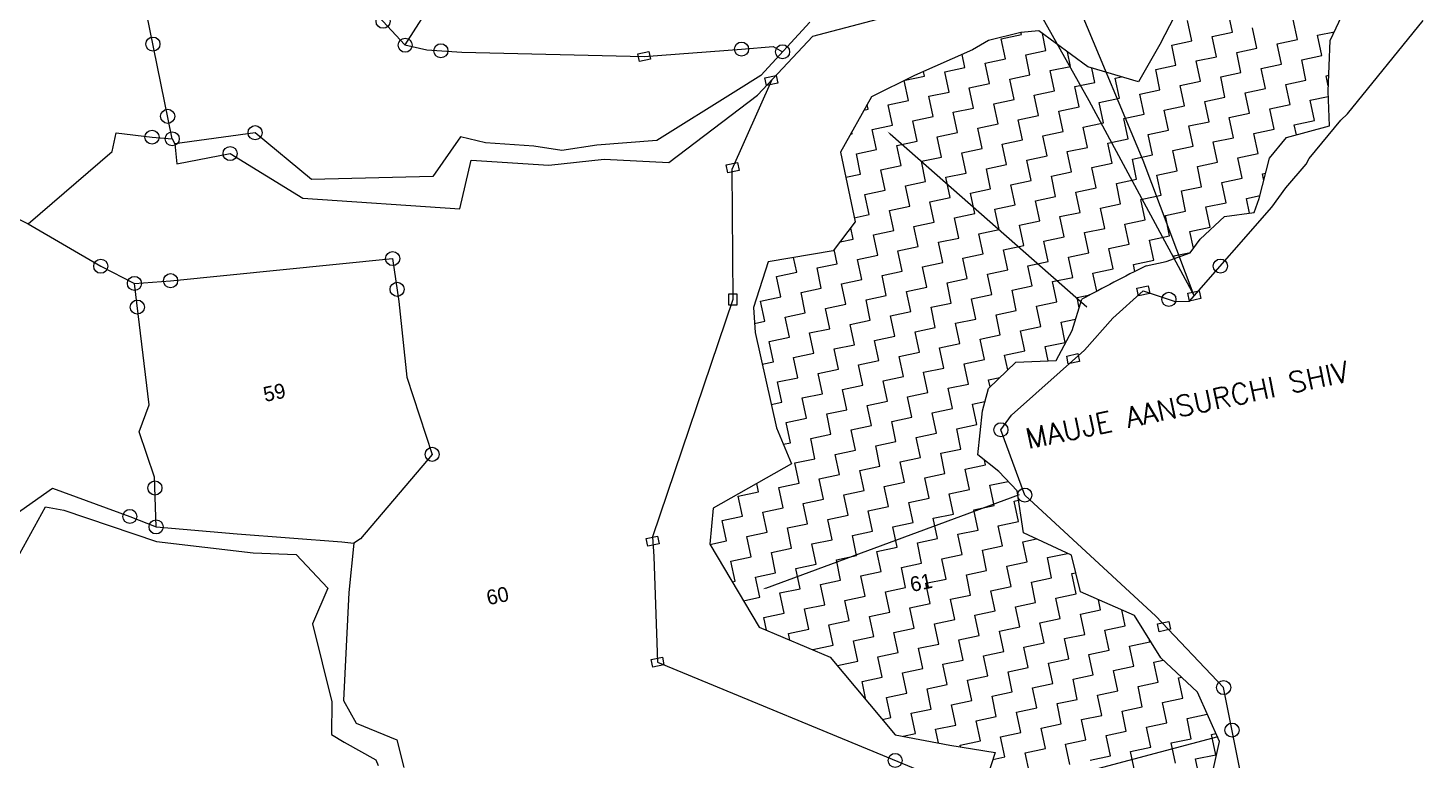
# Model space of a CAD drawing. Header units: metres. Extents: x 353726 to 355880, y 1748954 to 1750743.
# Drawn here: x 355075 to 355773, y 1749807 to 1750173 of the extents above; entities that cross this region are included whole.
import ezdxf
from ezdxf.enums import TextEntityAlignment as Align

# ---------------------------------------------------------------- set-up
doc = ezdxf.new("R2010")
doc.units = ezdxf.units.M
doc.header["$MEASUREMENT"] = 0
for name, color, linetype in [('POLY_HATCH', 12, 'Continuous'), ('POLY_PARCEL', 6, 'Continuous'), ('POLY_WATER', 4, 'Continuous'), ('SYM_ARROW', 1, 'Continuous'), ('TEXT_MAPOUT', 7, 'Continuous'), ('TEXT_PARCEL', 7, 'Continuous'), ('V_BOUND_LINE', 7, 'Continuous')]:
    doc.layers.add(name, color=color, linetype=linetype)
doc.styles.add('kruti dev 050', font='')
doc.styles.get("Standard").update_dxf_attribs({"font": 'simplex.shx'})
doc.styles.get('kruti dev 050').set_extended_font_data('Kruti Dev 050')

msp = doc.modelspace()

# ---------------------------------------------------------------- linework, layer by layer
for points in [[(355379.89, 1750160.04), (355385.53, 1750161.23), (355386.36, 1750157.33), (355380.72, 1750156.13)], [(355443.54, 1750148.06), (355449.18, 1750149.25), (355450.01, 1750145.35), (355444.37, 1750144.16)], [(355424.21, 1750104.41), (355429.85, 1750105.6), (355430.67, 1750101.7), (355425.03, 1750100.51)], [(355425.51, 1750034.19), (355425.47, 1750039.96), (355429.46, 1750039.98), (355429.5, 1750034.22)], [(355629.66, 1750042.77), (355635.3, 1750043.96), (355636.12, 1750040.06), (355630.48, 1750038.87)], [(355655.14, 1750040.24), (355660.78, 1750041.43), (355661.61, 1750037.53), (355655.97, 1750036.34)], [(355594.55, 1750008.8), (355600.19, 1750009.99), (355601.01, 1750006.09), (355595.37, 1750004.89)], [(355384.15, 1749917.49), (355389.79, 1749918.68), (355390.61, 1749914.78), (355384.97, 1749913.58)], [(355640, 1749874.76), (355645.64, 1749875.95), (355646.47, 1749872.05), (355640.83, 1749870.86)], [(355386.57, 1749856.96), (355392.21, 1749858.16), (355393.03, 1749854.25), (355387.39, 1749853.06)]]:
    msp.add_lwpolyline(points, close=True)
for centre in [(355252.45, 1750176.31), (355137.3, 1750164.92), (355263.52, 1750164.32), (355431.85, 1750162.38), (355281.38, 1750161.57), (355452.38, 1750161.07), (355144.66, 1750128.75), (355188.42, 1750120.56), (355136.83, 1750118.32), (355146.96, 1750117.48), (355175.89, 1750110.09), (355257.25, 1750057.55), (355111.16, 1750053.76), (355671.46, 1750053.83), (355128.02, 1750045.16), (355146.14, 1750046.5), (355259.49, 1750042.18), (355645.69, 1750037.16), (355129.47, 1750033.28), (355561.62, 1749971.89), (355277.03, 1749959.61), (355138.29, 1749942.78), (355573.59, 1749939.23), (355125.72, 1749928.55), (355138.85, 1749923.32), (355673.1, 1749842.9), (355677.29, 1749821.61), (355508.72, 1749806.43)]:
    msp.add_circle(centre, 3.52)
at = {"layer": 'POLY_HATCH'}
for p, q in [((355654.18, 1750190.02), (355641.23, 1750164.76)), ((355726.45, 1750166.62), (355733.69, 1750182.17)), ((355555.48, 1750166.74), (355547.34, 1750161.97)), ((355571.69, 1750170.77), (355555.48, 1750166.74)), ((355580.69, 1750171.45), (355571.69, 1750170.77)), ((355605.21, 1750153.49), (355580.69, 1750171.45)), ((355725.37, 1750141.28), (355726.45, 1750166.62)), ((355547.34, 1750161.97), (355518.35, 1750149.15)), ((355641.23, 1750164.76), (355630.55, 1750146.06)), ((355630.55, 1750146.06), (355605.21, 1750153.49)), ((355518.35, 1750149.15), (355496.82, 1750138.52)), ((355496.82, 1750138.52), (355481.33, 1750110.89)), ((355726.12, 1750123.92), (355725.37, 1750141.28)), ((355704.53, 1750118.19), (355726.12, 1750123.92)), ((355695.98, 1750107.89), (355704.53, 1750118.19)), ((355481.33, 1750110.89), (355488.71, 1750075.92)), ((355690.92, 1750087.55), (355695.98, 1750107.89)), ((355688.3, 1750080.58), (355690.92, 1750087.55)), ((355488.71, 1750075.92), (355477.76, 1750061.42)), ((355661.3, 1750067.28), (355673.52, 1750078.62)), ((355673.52, 1750078.62), (355688.3, 1750080.58)), ((355477.76, 1750061.42), (355445.21, 1750055.99)), ((355656.32, 1750060.39), (355661.3, 1750067.28)), ((355445.21, 1750055.99), (355437.85, 1750033.12)), ((355634.29, 1750053.98), (355644.36, 1750056.11)), ((355644.36, 1750056.11), (355656.32, 1750060.39)), ((355437.85, 1750033.12), (355438.68, 1750020.51)), ((355597.28, 1750021.64), (355602.16, 1750037.27)), ((355438.68, 1750020.51), (355449.36, 1749972.84)), ((355589.36, 1750006.53), (355597.28, 1750021.64)), ((355555.37, 1749992.59), (355569.06, 1750005.75)), ((355569.06, 1750005.75), (355589.36, 1750006.53)), ((355552.46, 1749981.46), (355555.37, 1749992.59)), ((355550.11, 1749959.36), (355552.46, 1749981.46)), ((355449.36, 1749972.84), (355456.8, 1749954.93)), ((355560.63, 1749951.07), (355550.11, 1749959.36)), ((355456.8, 1749954.93), (355417.62, 1749932.65)), ((355569.71, 1749941.31), (355560.63, 1749951.07)), ((355572.96, 1749920.39), (355569.71, 1749941.31)), ((355417.62, 1749932.65), (355415.94, 1749914.64)), ((355415.94, 1749914.64), (355440.67, 1749873.15)), ((355596.97, 1749909.11), (355572.96, 1749920.39)), ((355601.43, 1749890.78), (355596.97, 1749909.11)), ((355628.48, 1749878.97), (355601.43, 1749890.78)), ((355440.67, 1749873.15), (355476.15, 1749858.12)), ((355641.71, 1749857.82), (355628.48, 1749878.97)), ((355476.15, 1749858.12), (355508.73, 1749819.33)), ((355659.95, 1749840.65), (355641.71, 1749857.82)), ((355671.07, 1749815.88), (355659.95, 1749840.65)), ((355508.73, 1749819.33), (355536.04, 1749814.14)), ((355536.04, 1749814.14), (355558.77, 1749810.42)), ((355558.77, 1749810.42), (355554.69, 1749797.99)), ((355668.07, 1749802.39), (355671.07, 1749815.88))]:
    msp.add_line(p, q, dxfattribs=at)
at = {"layer": 'POLY_HATCH', "linetype": 'Continuous'}
for p, q in [((355677.49, 1750170.86), (355675.35, 1750180.99)), ((355657.23, 1750166.58), (355655.09, 1750176.71)), ((355689.76, 1750162.87), (355687.62, 1750173)), ((355710.02, 1750167.15), (355707.88, 1750177.28)), ((355561.78, 1750167.58), (355571.91, 1750169.72)), ((355563.92, 1750157.45), (355561.78, 1750167.58)), ((355571.91, 1750169.72), (355571.69, 1750170.77)), ((355584.18, 1750161.73), (355582.39, 1750170.21)), ((355647.1, 1750164.44), (355657.23, 1750166.58)), ((355667.36, 1750168.72), (355677.49, 1750170.86)), ((355669.5, 1750158.59), (355667.36, 1750168.72)), ((355699.89, 1750165.01), (355710.02, 1750167.15)), ((355720.15, 1750169.28), (355728.52, 1750171.05)), ((355722.29, 1750159.15), (355720.15, 1750169.28)), ((355543.66, 1750153.17), (355542.27, 1750159.73)), ((355574.05, 1750159.59), (355584.18, 1750161.73)), ((355576.19, 1750149.46), (355574.05, 1750159.59)), ((355596.45, 1750153.74), (355594.91, 1750161.04)), ((355649.24, 1750154.31), (355647.1, 1750164.44)), ((355659.37, 1750156.45), (355669.5, 1750158.59)), ((355679.63, 1750160.73), (355689.76, 1750162.87)), ((355681.77, 1750150.6), (355679.63, 1750160.73)), ((355702.03, 1750154.88), (355699.89, 1750165.01)), ((355712.16, 1750157.02), (355722.29, 1750159.15)), ((355533.53, 1750151.03), (355543.66, 1750153.17)), ((355553.79, 1750155.31), (355563.92, 1750157.45)), ((355555.93, 1750145.18), (355553.79, 1750155.31)), ((355586.32, 1750151.6), (355596.45, 1750153.74)), ((355588.46, 1750141.47), (355586.32, 1750151.6)), ((355608.72, 1750145.75), (355607.21, 1750152.91)), ((355639.11, 1750152.17), (355649.24, 1750154.31)), ((355641.25, 1750142.04), (355639.11, 1750152.17)), ((355661.51, 1750146.32), (355659.37, 1750156.45)), ((355691.9, 1750152.74), (355702.03, 1750154.88)), ((355694.04, 1750142.61), (355691.9, 1750152.74)), ((355714.3, 1750146.89), (355712.16, 1750157.02)), ((355515.41, 1750136.62), (355513.29, 1750146.65)), ((355513.66, 1750146.83), (355523.4, 1750148.89)), ((355523.4, 1750148.89), (355522.92, 1750151.17)), ((355535.67, 1750140.9), (355533.53, 1750151.03)), ((355545.8, 1750143.04), (355555.93, 1750145.18)), ((355566.06, 1750147.32), (355576.19, 1750149.46)), ((355568.2, 1750137.19), (355566.06, 1750147.32)), ((355598.59, 1750143.61), (355608.72, 1750145.75)), ((355618.85, 1750147.89), (355622.03, 1750148.56)), ((355620.99, 1750137.76), (355618.85, 1750147.89)), ((355651.38, 1750144.18), (355661.51, 1750146.32)), ((355671.64, 1750148.46), (355681.77, 1750150.6)), ((355673.78, 1750138.33), (355671.64, 1750148.46)), ((355704.17, 1750144.75), (355714.3, 1750146.89)), ((355706.31, 1750134.62), (355704.17, 1750144.75)), ((355724.43, 1750149.03), (355725.72, 1750149.3)), ((355725.49, 1750143.99), (355724.43, 1750149.03)), ((355525.54, 1750138.76), (355535.67, 1750140.9)), ((355527.68, 1750128.63), (355525.54, 1750138.76)), ((355547.94, 1750132.91), (355545.8, 1750143.04)), ((355578.33, 1750139.33), (355588.46, 1750141.47)), ((355580.47, 1750129.2), (355578.33, 1750139.33)), ((355600.73, 1750133.48), (355598.59, 1750143.61)), ((355610.86, 1750135.62), (355620.99, 1750137.76)), ((355631.12, 1750139.9), (355641.25, 1750142.04)), ((355633.26, 1750129.77), (355631.12, 1750139.9)), ((355653.52, 1750134.05), (355651.38, 1750144.18)), ((355663.65, 1750136.19), (355673.78, 1750138.33)), ((355683.91, 1750140.47), (355694.04, 1750142.61)), ((355686.05, 1750130.34), (355683.91, 1750140.47)), ((355716.44, 1750136.76), (355725.49, 1750138.67)), ((355493.12, 1750131.91), (355495.15, 1750132.34)), ((355495.15, 1750132.34), (355494.66, 1750134.66)), ((355505.28, 1750134.48), (355515.41, 1750136.62)), ((355507.42, 1750124.35), (355505.28, 1750134.48)), ((355537.81, 1750130.77), (355547.94, 1750132.91)), ((355539.95, 1750120.64), (355537.81, 1750130.77)), ((355558.07, 1750135.05), (355568.2, 1750137.19)), ((355560.21, 1750124.92), (355558.07, 1750135.05)), ((355590.6, 1750131.34), (355600.73, 1750133.48)), ((355592.74, 1750121.21), (355590.6, 1750131.34)), ((355613, 1750125.49), (355610.86, 1750135.62)), ((355643.39, 1750131.91), (355653.52, 1750134.05)), ((355645.53, 1750121.78), (355643.39, 1750131.91)), ((355665.79, 1750126.06), (355663.65, 1750136.19)), ((355696.18, 1750132.48), (355706.31, 1750134.62)), ((355698.32, 1750122.35), (355696.18, 1750132.48)), ((355718.58, 1750126.63), (355716.44, 1750136.76)), ((355497.29, 1750122.21), (355507.42, 1750124.35)), ((355517.55, 1750126.49), (355527.68, 1750128.63)), ((355519.69, 1750116.36), (355517.55, 1750126.49)), ((355550.08, 1750122.78), (355560.21, 1750124.92)), ((355570.34, 1750127.06), (355580.47, 1750129.2)), ((355572.48, 1750116.93), (355570.34, 1750127.06)), ((355602.87, 1750123.35), (355613, 1750125.49)), ((355623.13, 1750127.63), (355633.26, 1750129.77)), ((355625.27, 1750117.5), (355623.13, 1750127.63)), ((355655.66, 1750123.92), (355665.79, 1750126.06)), ((355657.8, 1750113.79), (355655.66, 1750123.92)), ((355675.92, 1750128.2), (355686.05, 1750130.34)), ((355678.06, 1750118.07), (355675.92, 1750128.2)), ((355708.45, 1750124.49), (355718.58, 1750126.63)), ((355709.5, 1750119.51), (355708.45, 1750124.49)), ((355486.39, 1750119.91), (355487.16, 1750120.07)), ((355487.16, 1750120.07), (355486.97, 1750120.95)), ((355499.43, 1750112.08), (355497.29, 1750122.21)), ((355529.82, 1750118.5), (355539.95, 1750120.64)), ((355531.96, 1750108.37), (355529.82, 1750118.5)), ((355552.22, 1750112.65), (355550.08, 1750122.78)), ((355562.35, 1750114.79), (355572.48, 1750116.93)), ((355582.61, 1750119.07), (355592.74, 1750121.21)), ((355584.75, 1750108.94), (355582.61, 1750119.07)), ((355605.01, 1750113.22), (355602.87, 1750123.35)), ((355615.14, 1750115.36), (355625.27, 1750117.5)), ((355635.4, 1750119.64), (355645.53, 1750121.78)), ((355637.54, 1750109.51), (355635.4, 1750119.64)), ((355667.93, 1750115.93), (355678.06, 1750118.07)), ((355688.19, 1750120.21), (355698.32, 1750122.35)), ((355690.33, 1750110.08), (355688.19, 1750120.21)), ((355489.3, 1750109.94), (355499.43, 1750112.08)), ((355491.44, 1750099.81), (355489.3, 1750109.94)), ((355509.56, 1750114.22), (355519.69, 1750116.36)), ((355511.7, 1750104.09), (355509.56, 1750114.22)), ((355542.09, 1750110.51), (355552.22, 1750112.65)), ((355544.23, 1750100.38), (355542.09, 1750110.51)), ((355564.49, 1750104.66), (355562.35, 1750114.79)), ((355594.88, 1750111.08), (355605.01, 1750113.22)), ((355597.02, 1750100.95), (355594.88, 1750111.08)), ((355617.28, 1750105.23), (355615.14, 1750115.36)), ((355647.67, 1750111.65), (355657.8, 1750113.79)), ((355649.81, 1750101.52), (355647.67, 1750111.65)), ((355670.07, 1750105.8), (355667.93, 1750115.93)), ((355680.2, 1750107.94), (355690.33, 1750110.08)), ((355501.57, 1750101.95), (355511.7, 1750104.09)), ((355521.83, 1750106.23), (355531.96, 1750108.37)), ((355523.97, 1750096.1), (355521.83, 1750106.23)), ((355554.36, 1750102.52), (355564.49, 1750104.66)), ((355574.62, 1750106.8), (355584.75, 1750108.94)), ((355576.76, 1750096.67), (355574.62, 1750106.8)), ((355607.15, 1750103.09), (355617.28, 1750105.23)), ((355609.29, 1750092.96), (355607.15, 1750103.09)), ((355627.41, 1750107.37), (355637.54, 1750109.51)), ((355629.55, 1750097.24), (355627.41, 1750107.37)), ((355659.94, 1750103.66), (355670.07, 1750105.8)), ((355662.08, 1750093.53), (355659.94, 1750103.66)), ((355682.34, 1750097.81), (355680.2, 1750107.94)), ((355484, 1750098.24), (355491.44, 1750099.81)), ((355503.71, 1750091.82), (355501.57, 1750101.95)), ((355513.84, 1750093.96), (355523.97, 1750096.1)), ((355534.1, 1750098.24), (355544.23, 1750100.38)), ((355536.24, 1750088.11), (355534.1, 1750098.24)), ((355556.5, 1750092.39), (355554.36, 1750102.52)), ((355566.63, 1750094.53), (355576.76, 1750096.67)), ((355586.89, 1750098.81), (355597.02, 1750100.95)), ((355589.03, 1750088.68), (355586.89, 1750098.81)), ((355619.42, 1750095.1), (355629.55, 1750097.24)), ((355639.68, 1750099.38), (355649.81, 1750101.52)), ((355641.82, 1750089.25), (355639.68, 1750099.38)), ((355672.21, 1750095.67), (355682.34, 1750097.81)), ((355674.34, 1750085.54), (355672.21, 1750095.67)), ((355692.47, 1750099.95), (355694.09, 1750100.29)), ((355693.17, 1750096.6), (355692.47, 1750099.95)), ((355493.58, 1750089.68), (355503.71, 1750091.82)), ((355495.72, 1750079.55), (355493.58, 1750089.68)), ((355515.98, 1750083.83), (355513.84, 1750093.96)), ((355546.37, 1750090.25), (355556.5, 1750092.39)), ((355548.51, 1750080.12), (355546.37, 1750090.25)), ((355568.77, 1750084.4), (355566.63, 1750094.53)), ((355578.9, 1750086.54), (355589.03, 1750088.68)), ((355599.16, 1750090.82), (355609.29, 1750092.96)), ((355601.3, 1750080.69), (355599.16, 1750090.82)), ((355621.56, 1750084.97), (355619.42, 1750095.1)), ((355631.69, 1750087.11), (355641.82, 1750089.25)), ((355651.95, 1750091.39), (355662.08, 1750093.53)), ((355654.09, 1750081.26), (355651.95, 1750091.39)), ((355684.47, 1750087.68), (355691.31, 1750089.12)), ((355505.85, 1750081.69), (355515.98, 1750083.83)), ((355507.99, 1750071.56), (355505.85, 1750081.69)), ((355526.11, 1750085.97), (355536.24, 1750088.11)), ((355528.25, 1750075.84), (355526.11, 1750085.97)), ((355558.64, 1750082.26), (355568.77, 1750084.4)), ((355560.78, 1750072.13), (355558.64, 1750082.26)), ((355581.04, 1750076.41), (355578.9, 1750086.54)), ((355611.43, 1750082.83), (355621.56, 1750084.97)), ((355613.57, 1750072.7), (355611.43, 1750082.83)), ((355633.83, 1750076.98), (355631.69, 1750087.11)), ((355664.22, 1750083.4), (355674.34, 1750085.54)), ((355666.35, 1750073.27), (355664.22, 1750083.4)), ((355686.04, 1750080.28), (355684.47, 1750087.68)), ((355488.28, 1750077.98), (355495.72, 1750079.55)), ((355518.12, 1750073.7), (355528.25, 1750075.84)), ((355538.38, 1750077.98), (355548.51, 1750080.12)), ((355540.52, 1750067.85), (355538.38, 1750077.98)), ((355570.91, 1750074.27), (355581.04, 1750076.41)), ((355591.17, 1750078.55), (355601.3, 1750080.69)), ((355593.31, 1750068.42), (355591.17, 1750078.55)), ((355623.7, 1750074.84), (355633.83, 1750076.98)), ((355625.84, 1750064.71), (355623.7, 1750074.84)), ((355643.96, 1750079.12), (355654.09, 1750081.26)), ((355646.09, 1750068.99), (355643.96, 1750079.12)), ((355487.73, 1750067.28), (355486.52, 1750073.01)), ((355497.86, 1750069.42), (355507.99, 1750071.56)), ((355500, 1750059.29), (355497.86, 1750069.42)), ((355520.26, 1750063.57), (355518.12, 1750073.7)), ((355530.39, 1750065.71), (355540.52, 1750067.85)), ((355550.65, 1750069.99), (355560.78, 1750072.13)), ((355552.79, 1750059.86), (355550.65, 1750069.99)), ((355573.05, 1750064.14), (355570.91, 1750074.27)), ((355583.18, 1750066.28), (355593.31, 1750068.42)), ((355603.44, 1750070.56), (355613.57, 1750072.7)), ((355605.58, 1750060.43), (355603.44, 1750070.56)), ((355635.97, 1750066.85), (355646.09, 1750068.99)), ((355656.22, 1750071.13), (355666.35, 1750073.27)), ((355658, 1750062.72), (355656.22, 1750071.13)), ((355479.74, 1750055.01), (355478.25, 1750062.07)), ((355481.13, 1750065.89), (355487.73, 1750067.28)), ((355510.13, 1750061.43), (355520.26, 1750063.57)), ((355512.27, 1750051.3), (355510.13, 1750061.43)), ((355532.53, 1750055.58), (355530.39, 1750065.71)), ((355562.92, 1750062), (355573.05, 1750064.14)), ((355565.06, 1750051.87), (355562.92, 1750062)), ((355585.32, 1750056.15), (355583.18, 1750066.28)), ((355615.71, 1750062.57), (355625.84, 1750064.71)), ((355617.84, 1750052.44), (355615.71, 1750062.57)), ((355638.1, 1750056.72), (355635.97, 1750066.85)), ((355459.48, 1750050.73), (355457.92, 1750058.11)), ((355469.61, 1750052.87), (355479.74, 1750055.01)), ((355489.87, 1750057.15), (355500, 1750059.29)), ((355492.01, 1750047.02), (355489.87, 1750057.15)), ((355522.4, 1750053.44), (355532.53, 1750055.58)), ((355542.66, 1750057.72), (355552.79, 1750059.86)), ((355544.8, 1750047.59), (355542.66, 1750057.72)), ((355575.19, 1750054.01), (355585.32, 1750056.15)), ((355577.33, 1750043.88), (355575.19, 1750054.01)), ((355595.45, 1750058.29), (355605.58, 1750060.43)), ((355597.59, 1750048.16), (355595.45, 1750058.29)), ((355627.97, 1750054.58), (355638.1, 1750056.72)), ((355628.7, 1750051.13), (355627.97, 1750054.58)), ((355648.23, 1750058.86), (355656.47, 1750060.6)), ((355648.5, 1750057.59), (355648.23, 1750058.86)), ((355449.35, 1750048.59), (355459.48, 1750050.73)), ((355451.49, 1750038.46), (355449.35, 1750048.59)), ((355471.75, 1750042.74), (355469.61, 1750052.87)), ((355481.88, 1750044.88), (355492.01, 1750047.02)), ((355502.14, 1750049.16), (355512.27, 1750051.3)), ((355504.28, 1750039.03), (355502.14, 1750049.16)), ((355524.54, 1750043.31), (355522.4, 1750053.44)), ((355534.67, 1750045.45), (355544.8, 1750047.59)), ((355554.93, 1750049.73), (355565.06, 1750051.87)), ((355557.07, 1750039.6), (355554.93, 1750049.73)), ((355587.46, 1750046.02), (355597.59, 1750048.16)), ((355607.72, 1750050.3), (355617.84, 1750052.44)), ((355609.63, 1750041.22), (355607.72, 1750050.3)), ((355461.62, 1750040.6), (355471.75, 1750042.74)), ((355463.76, 1750030.47), (355461.62, 1750040.6)), ((355484.02, 1750034.75), (355481.88, 1750044.88)), ((355514.41, 1750041.17), (355524.54, 1750043.31)), ((355516.55, 1750031.04), (355514.41, 1750041.17)), ((355536.81, 1750035.32), (355534.67, 1750045.45)), ((355567.2, 1750041.74), (355577.33, 1750043.88)), ((355569.34, 1750031.61), (355567.2, 1750041.74)), ((355589.59, 1750035.89), (355587.46, 1750046.02)), ((355441.36, 1750036.32), (355451.49, 1750038.46)), ((355443.5, 1750026.19), (355441.36, 1750036.32)), ((355473.89, 1750032.61), (355484.02, 1750034.75)), ((355494.15, 1750036.89), (355504.28, 1750039.03)), ((355496.29, 1750026.76), (355494.15, 1750036.89)), ((355526.68, 1750033.18), (355536.81, 1750035.32)), ((355528.82, 1750023.05), (355526.68, 1750033.18)), ((355546.94, 1750037.46), (355557.07, 1750039.6)), ((355549.08, 1750027.33), (355546.94, 1750037.46)), ((355579.46, 1750033.75), (355589.59, 1750035.89)), ((355581.6, 1750023.62), (355579.46, 1750033.75)), ((355599.72, 1750038.03), (355606.17, 1750039.39)), ((355600.8, 1750032.93), (355599.72, 1750038.03)), ((355438.38, 1750025.11), (355443.5, 1750026.19)), ((355453.63, 1750028.33), (355463.76, 1750030.47)), ((355455.77, 1750018.2), (355453.63, 1750028.33)), ((355476.03, 1750022.48), (355473.89, 1750032.61)), ((355486.16, 1750024.62), (355496.29, 1750026.76)), ((355506.42, 1750028.9), (355516.55, 1750031.04)), ((355508.56, 1750018.77), (355506.42, 1750028.9)), ((355538.95, 1750025.19), (355549.08, 1750027.33)), ((355559.21, 1750029.47), (355569.34, 1750031.61)), ((355561.34, 1750019.34), (355559.21, 1750029.47)), ((355591.73, 1750025.76), (355599.05, 1750027.31)), ((355465.9, 1750020.34), (355476.03, 1750022.48)), ((355468.04, 1750010.21), (355465.9, 1750020.34)), ((355488.3, 1750014.49), (355486.16, 1750024.62)), ((355518.69, 1750020.91), (355528.82, 1750023.05)), ((355520.83, 1750010.78), (355518.69, 1750020.91)), ((355541.09, 1750015.06), (355538.95, 1750025.19)), ((355551.21, 1750017.2), (355561.34, 1750019.34)), ((355571.47, 1750021.48), (355581.6, 1750023.62)), ((355573.61, 1750011.35), (355571.47, 1750021.48)), ((355593.87, 1750015.63), (355591.73, 1750025.76)), ((355445.64, 1750016.06), (355455.77, 1750018.2)), ((355447.78, 1750005.94), (355445.64, 1750016.06)), ((355478.17, 1750012.35), (355488.3, 1750014.49)), ((355480.31, 1750002.22), (355478.17, 1750012.35)), ((355498.43, 1750016.63), (355508.56, 1750018.77)), ((355500.57, 1750006.5), (355498.43, 1750016.63)), ((355530.96, 1750012.92), (355541.09, 1750015.06)), ((355533.09, 1750002.79), (355530.96, 1750012.92)), ((355553.35, 1750007.07), (355551.21, 1750017.2)), ((355583.74, 1750013.49), (355593.87, 1750015.63)), ((355585.25, 1750006.37), (355583.74, 1750013.49)), ((355442.21, 1750004.76), (355447.78, 1750005.94)), ((355457.91, 1750008.07), (355468.04, 1750010.21)), ((355460.05, 1749997.94), (355457.91, 1750008.07)), ((355490.44, 1750004.36), (355500.57, 1750006.5)), ((355510.7, 1750008.64), (355520.83, 1750010.78)), ((355512.84, 1749998.51), (355510.7, 1750008.64)), ((355543.22, 1750004.93), (355553.35, 1750007.07)), ((355545.36, 1749994.8), (355543.22, 1750004.93)), ((355563.48, 1750009.21), (355573.61, 1750011.35)), ((355565.03, 1750001.88), (355563.48, 1750009.21)), ((355449.92, 1749995.81), (355460.05, 1749997.94)), ((355470.18, 1750000.08), (355480.31, 1750002.22)), ((355472.32, 1749989.95), (355470.18, 1750000.08)), ((355492.58, 1749994.23), (355490.44, 1750004.36)), ((355502.71, 1749996.37), (355512.84, 1749998.51)), ((355522.96, 1750000.65), (355533.09, 1750002.79)), ((355525.1, 1749990.52), (355522.96, 1750000.65)), ((355555.49, 1749996.94), (355561.14, 1749998.13)), ((355452.06, 1749985.68), (355449.92, 1749995.81)), ((355482.45, 1749992.09), (355492.58, 1749994.23)), ((355484.58, 1749981.96), (355482.45, 1749992.09)), ((355504.84, 1749986.24), (355502.71, 1749996.37)), ((355535.23, 1749992.66), (355545.36, 1749994.8)), ((355537.37, 1749982.53), (355535.23, 1749992.66)), ((355556.24, 1749993.42), (355555.49, 1749996.94)), ((355446.74, 1749984.55), (355452.06, 1749985.68)), ((355462.19, 1749987.81), (355472.32, 1749989.95)), ((355464.33, 1749977.69), (355462.19, 1749987.81)), ((355494.71, 1749984.1), (355504.84, 1749986.24)), ((355496.85, 1749973.97), (355494.71, 1749984.1)), ((355514.97, 1749988.38), (355525.1, 1749990.52)), ((355517.11, 1749978.25), (355514.97, 1749988.38)), ((355547.5, 1749984.67), (355553.64, 1749985.97)), ((355549.64, 1749974.54), (355547.5, 1749984.67)), ((355454.2, 1749975.55), (355464.33, 1749977.69)), ((355474.46, 1749979.82), (355484.58, 1749981.96)), ((355476.59, 1749969.69), (355474.46, 1749979.82)), ((355506.98, 1749976.11), (355517.11, 1749978.25)), ((355527.24, 1749980.39), (355537.37, 1749982.53)), ((355529.38, 1749970.26), (355527.24, 1749980.39)), ((355456.33, 1749965.42), (355454.2, 1749975.55)), ((355486.72, 1749971.83), (355496.85, 1749973.97)), ((355488.86, 1749961.7), (355486.72, 1749971.83)), ((355509.12, 1749965.98), (355506.98, 1749976.11)), ((355519.25, 1749968.12), (355529.38, 1749970.26)), ((355539.51, 1749972.4), (355549.64, 1749974.54)), ((355541.65, 1749962.27), (355539.51, 1749972.4)), ((355452.76, 1749964.66), (355456.33, 1749965.42)), ((355466.46, 1749967.56), (355476.59, 1749969.69)), ((355468.6, 1749957.43), (355466.46, 1749967.56)), ((355498.99, 1749963.84), (355509.12, 1749965.98)), ((355501.13, 1749953.71), (355498.99, 1749963.84)), ((355521.39, 1749957.99), (355519.25, 1749968.12)), ((355458.47, 1749955.29), (355468.6, 1749957.43)), ((355478.73, 1749959.56), (355488.86, 1749961.7)), ((355480.87, 1749949.44), (355478.73, 1749959.56)), ((355511.26, 1749955.85), (355521.39, 1749957.99)), ((355531.52, 1749960.13), (355541.65, 1749962.27)), ((355533.66, 1749950), (355531.52, 1749960.13)), ((355553.92, 1749954.28), (355553.4, 1749956.77)), ((355460.61, 1749945.16), (355458.47, 1749955.29)), ((355470.74, 1749947.3), (355480.87, 1749949.44)), ((355491, 1749951.57), (355501.13, 1749953.71)), ((355493.14, 1749941.44), (355491, 1749951.57)), ((355513.4, 1749945.72), (355511.26, 1749955.85)), ((355523.53, 1749947.86), (355533.66, 1749950)), ((355543.79, 1749952.14), (355553.92, 1749954.28)), ((355545.93, 1749942.01), (355543.79, 1749952.14)), ((355440.35, 1749940.88), (355439.47, 1749945.07)), ((355450.48, 1749943.02), (355460.61, 1749945.16)), ((355452.62, 1749932.89), (355450.48, 1749943.02)), ((355472.88, 1749937.17), (355470.74, 1749947.3)), ((355503.27, 1749943.58), (355513.4, 1749945.72)), ((355505.41, 1749933.45), (355503.27, 1749943.58)), ((355525.67, 1749937.73), (355523.53, 1749947.86)), ((355556.06, 1749944.15), (355565.26, 1749946.1)), ((355558.2, 1749934.02), (355556.06, 1749944.15)), ((355430.22, 1749938.74), (355440.35, 1749940.88)), ((355432.36, 1749928.61), (355430.22, 1749938.74)), ((355462.75, 1749935.03), (355472.88, 1749937.17)), ((355483.01, 1749939.31), (355493.14, 1749941.44)), ((355485.15, 1749929.18), (355483.01, 1749939.31)), ((355515.54, 1749935.59), (355525.67, 1749937.73)), ((355517.68, 1749925.46), (355515.54, 1749935.59)), ((355535.8, 1749939.87), (355545.93, 1749942.01)), ((355537.94, 1749929.74), (355535.8, 1749939.87)), ((355568.33, 1749936.16), (355570.44, 1749936.61)), ((355570.47, 1749926.03), (355568.33, 1749936.16)), ((355422.23, 1749926.47), (355432.36, 1749928.61)), ((355442.49, 1749930.75), (355452.62, 1749932.89)), ((355444.63, 1749920.62), (355442.49, 1749930.75)), ((355464.89, 1749924.9), (355462.75, 1749935.03)), ((355475.02, 1749927.04), (355485.15, 1749929.18)), ((355495.28, 1749931.31), (355505.41, 1749933.45)), ((355497.42, 1749921.18), (355495.28, 1749931.31)), ((355527.81, 1749927.6), (355537.94, 1749929.74)), ((355548.07, 1749931.88), (355558.2, 1749934.02)), ((355550.21, 1749921.75), (355548.07, 1749931.88)), ((355424.37, 1749916.34), (355422.23, 1749926.47)), ((355454.76, 1749922.76), (355464.89, 1749924.9)), ((355456.9, 1749912.63), (355454.76, 1749922.76)), ((355477.16, 1749916.91), (355475.02, 1749927.04)), ((355487.29, 1749919.05), (355497.42, 1749921.18)), ((355507.55, 1749923.32), (355517.68, 1749925.46)), ((355509.69, 1749913.19), (355507.55, 1749923.32)), ((355529.95, 1749917.47), (355527.81, 1749927.6)), ((355540.08, 1749919.61), (355550.21, 1749921.75)), ((355560.34, 1749923.89), (355570.47, 1749926.03)), ((355562.48, 1749913.76), (355560.34, 1749923.89)), ((355415.98, 1749914.56), (355424.37, 1749916.34)), ((355434.5, 1749918.48), (355444.63, 1749920.62)), ((355436.64, 1749908.35), (355434.5, 1749918.48)), ((355467.03, 1749914.77), (355477.16, 1749916.91)), ((355469.17, 1749904.64), (355467.03, 1749914.77)), ((355489.43, 1749908.92), (355487.29, 1749919.05)), ((355519.82, 1749915.33), (355529.95, 1749917.47)), ((355521.96, 1749905.2), (355519.82, 1749915.33)), ((355542.22, 1749909.48), (355540.08, 1749919.61)), ((355572.61, 1749915.9), (355579.44, 1749917.34)), ((355574.75, 1749905.77), (355572.61, 1749915.9)), ((355426.51, 1749906.21), (355436.64, 1749908.35)), ((355446.77, 1749910.49), (355456.9, 1749912.63)), ((355448.91, 1749900.36), (355446.77, 1749910.49)), ((355479.3, 1749906.78), (355489.43, 1749908.92)), ((355499.56, 1749911.06), (355509.69, 1749913.19)), ((355501.7, 1749900.93), (355499.56, 1749911.06)), ((355532.09, 1749907.34), (355542.22, 1749909.48)), ((355534.23, 1749897.21), (355532.09, 1749907.34)), ((355552.35, 1749911.62), (355562.48, 1749913.76)), ((355554.49, 1749901.49), (355552.35, 1749911.62)), ((355584.88, 1749907.91), (355594.98, 1749910.04)), ((355587.02, 1749897.78), (355584.88, 1749907.91)), ((355428.65, 1749896.08), (355426.51, 1749906.21)), ((355438.78, 1749898.22), (355448.91, 1749900.36)), ((355459.04, 1749902.5), (355469.17, 1749904.64)), ((355461.18, 1749892.37), (355459.04, 1749902.5)), ((355481.44, 1749896.65), (355479.3, 1749906.78)), ((355491.57, 1749898.79), (355501.7, 1749900.93)), ((355511.83, 1749903.06), (355521.96, 1749905.2)), ((355513.97, 1749892.93), (355511.83, 1749903.06)), ((355544.36, 1749899.35), (355554.49, 1749901.49)), ((355564.62, 1749903.63), (355574.75, 1749905.77)), ((355566.76, 1749893.5), (355564.62, 1749903.63)), ((355597.15, 1749899.92), (355599.11, 1749900.34)), ((355427.19, 1749895.77), (355428.65, 1749896.08)), ((355440.92, 1749888.09), (355438.78, 1749898.22)), ((355471.31, 1749894.51), (355481.44, 1749896.65)), ((355473.45, 1749884.38), (355471.31, 1749894.51)), ((355493.71, 1749888.66), (355491.57, 1749898.79)), ((355524.1, 1749895.07), (355534.23, 1749897.21)), ((355526.24, 1749884.94), (355524.1, 1749895.07)), ((355546.5, 1749889.22), (355544.36, 1749899.35)), ((355556.63, 1749891.36), (355566.76, 1749893.5)), ((355576.89, 1749895.64), (355587.02, 1749897.78)), ((355579.03, 1749885.51), (355576.89, 1749895.64)), ((355599.29, 1749889.79), (355597.15, 1749899.92)), ((355432.79, 1749886.37), (355440.92, 1749888.09)), ((355451.05, 1749890.23), (355461.18, 1749892.37)), ((355453.19, 1749880.1), (355451.05, 1749890.23)), ((355483.58, 1749886.52), (355493.71, 1749888.66)), ((355485.72, 1749876.39), (355483.58, 1749886.52)), ((355503.84, 1749890.8), (355513.97, 1749892.93)), ((355505.98, 1749880.67), (355503.84, 1749890.8)), ((355536.37, 1749887.08), (355546.5, 1749889.22)), ((355538.51, 1749876.95), (355536.37, 1749887.08)), ((355558.77, 1749881.23), (355556.63, 1749891.36)), ((355589.16, 1749887.65), (355599.29, 1749889.79)), ((355591.3, 1749877.52), (355589.16, 1749887.65)), ((355611.56, 1749881.8), (355610.5, 1749886.82)), ((355443.06, 1749877.96), (355453.19, 1749880.1)), ((355463.32, 1749882.24), (355473.45, 1749884.38)), ((355465.46, 1749872.11), (355463.32, 1749882.24)), ((355495.85, 1749878.53), (355505.98, 1749880.67)), ((355516.11, 1749882.81), (355526.24, 1749884.94)), ((355518.25, 1749872.68), (355516.11, 1749882.81)), ((355548.64, 1749879.09), (355558.77, 1749881.23)), ((355568.9, 1749883.37), (355579.03, 1749885.51)), ((355571.04, 1749873.24), (355568.9, 1749883.37)), ((355601.43, 1749879.66), (355611.56, 1749881.8)), ((355603.57, 1749869.53), (355601.43, 1749879.66)), ((355623.83, 1749873.81), (355622.16, 1749881.73)), ((355444.41, 1749871.57), (355443.06, 1749877.96)), ((355475.59, 1749874.25), (355485.72, 1749876.39)), ((355477.73, 1749864.12), (355475.59, 1749874.25)), ((355497.99, 1749868.4), (355495.85, 1749878.53)), ((355508.12, 1749870.54), (355518.25, 1749872.68)), ((355528.38, 1749874.81), (355538.51, 1749876.95)), ((355530.52, 1749864.68), (355528.38, 1749874.81)), ((355550.78, 1749868.96), (355548.64, 1749879.09)), ((355560.91, 1749871.1), (355571.04, 1749873.24)), ((355581.17, 1749875.38), (355591.3, 1749877.52)), ((355583.31, 1749865.25), (355581.17, 1749875.38)), ((355613.7, 1749871.67), (355623.83, 1749873.81)), ((355455.33, 1749869.97), (355465.46, 1749872.11)), ((355456.03, 1749866.64), (355455.33, 1749869.97)), ((355487.86, 1749866.26), (355497.99, 1749868.4)), ((355490, 1749856.13), (355487.86, 1749866.26)), ((355510.26, 1749860.41), (355508.12, 1749870.54)), ((355540.65, 1749866.82), (355550.78, 1749868.96)), ((355542.79, 1749856.69), (355540.65, 1749866.82)), ((355563.05, 1749860.97), (355560.91, 1749871.1)), ((355573.18, 1749863.11), (355583.31, 1749865.25)), ((355593.44, 1749867.39), (355603.57, 1749869.53)), ((355595.58, 1749857.26), (355593.44, 1749867.39)), ((355615.84, 1749861.54), (355613.7, 1749871.67)), ((355625.97, 1749863.68), (355636.1, 1749865.82)), ((355636.1, 1749865.82), (355635.79, 1749867.28)), ((355467.6, 1749861.98), (355477.73, 1749864.12)), ((355467.66, 1749861.72), (355467.6, 1749861.98)), ((355500.13, 1749858.27), (355510.26, 1749860.41)), ((355502.27, 1749848.14), (355500.13, 1749858.27)), ((355520.39, 1749862.55), (355530.52, 1749864.68)), ((355522.53, 1749852.42), (355520.39, 1749862.55)), ((355552.92, 1749858.83), (355563.05, 1749860.97)), ((355555.06, 1749848.7), (355552.92, 1749858.83)), ((355575.32, 1749852.98), (355573.18, 1749863.11)), ((355605.71, 1749859.4), (355615.84, 1749861.54)), ((355607.85, 1749849.27), (355605.71, 1749859.4)), ((355628.11, 1749853.55), (355625.97, 1749863.68)), ((355479.87, 1749853.99), (355490, 1749856.13)), ((355479.95, 1749853.59), (355479.87, 1749853.99)), ((355512.4, 1749850.28), (355522.53, 1749852.42)), ((355532.66, 1749854.56), (355542.79, 1749856.69)), ((355534.8, 1749844.43), (355532.66, 1749854.56)), ((355565.19, 1749850.84), (355575.32, 1749852.98)), ((355585.45, 1749855.12), (355595.58, 1749857.26)), ((355587.59, 1749844.99), (355585.45, 1749855.12)), ((355617.98, 1749851.41), (355628.11, 1749853.55)), ((355620.12, 1749841.28), (355617.98, 1749851.41)), ((355638.24, 1749855.69), (355642.92, 1749856.68)), ((355640.38, 1749845.56), (355638.24, 1749855.69)), ((355492.14, 1749846), (355502.27, 1749848.14)), ((355494.09, 1749836.76), (355492.14, 1749846)), ((355514.54, 1749840.15), (355512.4, 1749850.28)), ((355524.67, 1749842.29), (355534.8, 1749844.43)), ((355544.93, 1749846.56), (355555.06, 1749848.7)), ((355547.07, 1749836.43), (355544.93, 1749846.56)), ((355567.33, 1749840.71), (355565.19, 1749850.84)), ((355577.46, 1749842.85), (355587.59, 1749844.99)), ((355597.72, 1749847.13), (355607.85, 1749849.27)), ((355599.86, 1749837), (355597.72, 1749847.13)), ((355630.25, 1749843.42), (355640.38, 1749845.56)), ((355650.51, 1749847.7), (355652.11, 1749848.04)), ((355652.65, 1749837.57), (355650.51, 1749847.7)), ((355504.41, 1749838.01), (355514.54, 1749840.15)), ((355506.55, 1749827.88), (355504.41, 1749838.01)), ((355526.81, 1749832.16), (355524.67, 1749842.29)), ((355557.2, 1749838.57), (355567.33, 1749840.71)), ((355559.34, 1749828.44), (355557.2, 1749838.57)), ((355579.6, 1749832.72), (355577.46, 1749842.85)), ((355609.99, 1749839.14), (355620.12, 1749841.28)), ((355612.13, 1749829.01), (355609.99, 1749839.14)), ((355632.39, 1749833.29), (355630.25, 1749843.42)), ((355642.52, 1749835.43), (355652.65, 1749837.57)), ((355516.68, 1749830.02), (355526.81, 1749832.16)), ((355536.94, 1749834.3), (355547.07, 1749836.43)), ((355539.08, 1749824.17), (355536.94, 1749834.3)), ((355569.47, 1749830.58), (355579.6, 1749832.72)), ((355571.61, 1749820.45), (355569.47, 1749830.58)), ((355589.73, 1749834.86), (355599.86, 1749837)), ((355591.87, 1749824.73), (355589.73, 1749834.86)), ((355622.26, 1749831.15), (355632.39, 1749833.29)), ((355624.4, 1749821.02), (355622.26, 1749831.15)), ((355644.66, 1749825.3), (355642.52, 1749835.43)), ((355502.31, 1749826.98), (355506.55, 1749827.88)), ((355518.82, 1749819.89), (355516.68, 1749830.02)), ((355528.95, 1749822.03), (355539.08, 1749824.17)), ((355549.21, 1749826.3), (355559.34, 1749828.44)), ((355551.35, 1749816.18), (355549.21, 1749826.3)), ((355581.74, 1749822.59), (355591.87, 1749824.73)), ((355602, 1749826.87), (355612.13, 1749829.01)), ((355604.14, 1749816.74), (355602, 1749826.87)), ((355634.53, 1749823.16), (355644.66, 1749825.3)), ((355654.79, 1749827.44), (355664.92, 1749829.58)), ((355656.93, 1749817.31), (355654.79, 1749827.44)), ((355664.92, 1749829.58), (355664.91, 1749829.6)), ((355512.66, 1749818.58), (355518.82, 1749819.89)), ((355530.39, 1749815.21), (355528.95, 1749822.03)), ((355561.48, 1749818.31), (355571.61, 1749820.45)), ((355563.62, 1749808.18), (355561.48, 1749818.31)), ((355583.88, 1749812.46), (355581.74, 1749822.59)), ((355594.01, 1749814.6), (355604.14, 1749816.74)), ((355614.27, 1749818.88), (355624.4, 1749821.02)), ((355616.41, 1749808.75), (355614.27, 1749818.88)), ((355636.67, 1749813.03), (355634.53, 1749823.16)), ((355646.8, 1749815.17), (355656.93, 1749817.31)), ((355667.06, 1749819.45), (355669.26, 1749819.92)), ((355669.2, 1749809.32), (355667.06, 1749819.45)), ((355541.22, 1749814.04), (355551.35, 1749816.18)), ((355541.38, 1749813.26), (355541.22, 1749814.04)), ((355573.75, 1749810.32), (355583.88, 1749812.46)), ((355575.89, 1749800.19), (355573.75, 1749810.32)), ((355596.15, 1749804.47), (355594.01, 1749814.6)), ((355626.54, 1749810.89), (355636.67, 1749813.03)), ((355628.68, 1749800.76), (355626.54, 1749810.89)), ((355648.94, 1749805.04), (355646.8, 1749815.17)), ((355557.62, 1749806.92), (355563.62, 1749808.18)), ((355606.28, 1749806.61), (355616.41, 1749808.75)), ((355659.07, 1749807.18), (355669.2, 1749809.32)), ((355661.21, 1749797.05), (355659.07, 1749807.18))]:
    msp.add_line(p, q, dxfattribs=at)
at = {"layer": 'POLY_HATCH'}
msp.add_arc((356584.38, 1748188.35), 2093.62, 116.98783, 117.97903, dxfattribs=at)
at = {"layer": 'POLY_PARCEL'}
for p, q in [((355368.12, 1750328.89), (355263.35, 1750164.51)), ((355225, 1750206.05), (355263.35, 1750164.51)), ((355146.96, 1750117.48), (355133.97, 1750181.32)), ((355263.35, 1750164.51), (355274.31, 1750162.07)), ((355274.31, 1750162.07), (355291.9, 1750160.84)), ((355291.9, 1750160.84), (355383.13, 1750158.68)), ((355383.13, 1750158.68), (355431.85, 1750162.38)), ((355431.85, 1750162.38), (355447.67, 1750163.66)), ((355447.67, 1750163.66), (355452.38, 1750161.07)), ((355446.77, 1750146.7), (355427.06, 1750102.18)), ((354983.09, 1750120.63), (355074.85, 1750074.91)), ((355116.95, 1750111.14), (355118.95, 1750120.51)), ((355118.95, 1750120.51), (355136.83, 1750118.32)), ((355136.83, 1750118.32), (355146.96, 1750117.48)), ((355146.96, 1750117.48), (355148.32, 1750114.91)), ((355074.85, 1750074.91), (355116.95, 1750111.14)), ((355148.32, 1750114.91), (355149.25, 1750105.03)), ((355427.06, 1750102.18), (355427.48, 1750037.09)), ((355074.85, 1750074.91), (355111.16, 1750053.76)), ((355111.16, 1750053.76), (355128.02, 1750045.16)), ((355146.14, 1750046.5), (355257.25, 1750057.55)), ((355257.25, 1750057.55), (355260.37, 1750036.1)), ((355128.02, 1750045.16), (355146.14, 1750046.5)), ((355135.47, 1749984.37), (355128.02, 1750045.16)), ((355260.37, 1750036.1), (355264.4, 1749998.19)), ((355427.48, 1750037.09), (355387.21, 1749918.34)), ((355264.4, 1749998.19), (355277.03, 1749959.61)), ((355130.36, 1749970.87), (355135.47, 1749984.37)), ((355138.14, 1749948.16), (355130.36, 1749970.87)), ((355277.03, 1749959.61), (355241.19, 1749917.26)), ((355138.85, 1749923.32), (355138.14, 1749948.16)), ((355241.19, 1749917.26), (355237.81, 1749915.12)), ((355387.21, 1749918.34), (355387.96, 1749908.43)), ((355387.96, 1749908.43), (355389.8, 1749855.61)), ((355389.8, 1749855.61), (355519.69, 1749801.9))]:
    msp.add_line(p, q, dxfattribs=at)
at = {"layer": 'POLY_WATER'}
for p, q in [((355467.57, 1750168.91), (355522.77, 1750183.39)), ((355632.82, 1750106.66), (355601.99, 1750180.36)), ((355466.04, 1750175.93), (355441.43, 1750149.15)), ((355581.96, 1750178.95), (355605.69, 1750136.7)), ((355439.88, 1750139.34), (355467.57, 1750168.91)), ((355441.43, 1750149.15), (355428.92, 1750141.42)), ((355428.92, 1750141.42), (355389.46, 1750116.7)), ((355395.52, 1750105.68), (355439.88, 1750139.34)), ((355605.69, 1750136.7), (355658.37, 1750038.89)), ((355188.42, 1750120.56), (355148.32, 1750114.91)), ((355216.56, 1750097.13), (355188.42, 1750120.56)), ((355291.22, 1750118.55), (355277.32, 1750098.66)), ((355303.73, 1750115.54), (355291.22, 1750118.55)), ((355389.46, 1750116.7), (355359.42, 1750114.31)), ((355149.25, 1750105.03), (355175.89, 1750110.09)), ((355175.89, 1750110.09), (355212.27, 1750087.83)), ((355327.84, 1750113.86), (355303.73, 1750115.54)), ((355341.87, 1750111.73), (355327.84, 1750113.86)), ((355359.42, 1750114.31), (355341.87, 1750111.73)), ((355290.9, 1750082.41), (355296.51, 1750106.76)), ((355296.51, 1750106.76), (355335.49, 1750104.26)), ((355335.49, 1750104.26), (355363.14, 1750107.27)), ((355363.14, 1750107.27), (355395.52, 1750105.68)), ((355658.37, 1750038.89), (355632.82, 1750106.66)), ((355277.32, 1750098.66), (355216.56, 1750097.13)), ((355212.27, 1750087.83), (355290.9, 1750082.41)), ((355059.6, 1749923.46), (355087.05, 1749942.7)), ((355087.05, 1749942.7), (355125.72, 1749928.55)), ((355070.69, 1749910.07), (355083.55, 1749933.3)), ((355083.55, 1749933.3), (355092.78, 1749931.65)), ((355092.78, 1749931.65), (355139.13, 1749915.93)), ((355125.72, 1749928.55), (355138.85, 1749923.32)), ((355138.85, 1749923.32), (355179.4, 1749919.87)), ((355139.13, 1749915.93), (355187.43, 1749910.26)), ((355179.4, 1749919.87), (355231.82, 1749915.78)), ((355231.82, 1749915.78), (355237.81, 1749915.12)), ((355237.81, 1749915.12), (355235.27, 1749890.55)), ((355187.43, 1749910.26), (355208.96, 1749909.54)), ((355208.96, 1749909.54), (355224.75, 1749892.63)), ((355224.75, 1749892.63), (355217.11, 1749874.78)), ((355235.27, 1749890.55), (355232.65, 1749836.5)), ((355217.11, 1749874.78), (355226.73, 1749835.78)), ((355226.73, 1749835.78), (355226.59, 1749819.39)), ((355232.65, 1749836.5), (355239.06, 1749825.07)), ((355239.06, 1749825.07), (355259.42, 1749816.78)), ((355226.59, 1749819.39), (355233.02, 1749815.58)), ((355259.42, 1749816.78), (355262.92, 1749802.93)), ((355233.02, 1749815.58), (355248.77, 1749806.7)), ((355248.77, 1749806.7), (355249.92, 1749803.9))]:
    msp.add_line(p, q, dxfattribs=at)
at = {"layer": 'SYM_ARROW'}
for points in [[(355506.2, 1750119.98), (355604.69, 1750033.39)], [(355444.08, 1749892.71), (355570.93, 1749939.53)], [(355570.68, 1749791.96), (355670.41, 1749818.46)]]:
    msp.add_lwpolyline(points, dxfattribs=at)
for points in [[(355506.01, 1750119.75), (355504.85, 1750121.17), (355506.4, 1750120.2)], [(355444.18, 1749892.43), (355442.39, 1749892.08), (355443.97, 1749892.99)]]:
    msp.add_solid(points, dxfattribs=at)
at = {"layer": 'V_BOUND_LINE'}
for p, q in [((355735.08, 1750130.03), (355772.92, 1750176.62)), ((355715.98, 1750107.6), (355731.79, 1750126.81)), ((355731.79, 1750126.81), (355735.08, 1750130.03)), ((355704.19, 1750093.04), (355714.42, 1750104.74)), ((355714.42, 1750104.74), (355715.98, 1750107.6)), ((355697.22, 1750083.27), (355704.19, 1750093.04)), ((355656.02, 1750036.2), (355697.22, 1750083.27)), ((355617.72, 1750027.75), (355632.89, 1750041.41)), ((355632.89, 1750041.41), (355648.82, 1750036.12)), ((355648.82, 1750036.12), (355656.02, 1750036.2)), ((355603.4, 1750011.74), (355617.72, 1750027.75)), ((355566.95, 1749979.15), (355603.4, 1750011.74)), ((355561.62, 1749971.89), (355566.95, 1749979.15)), ((355573.59, 1749939.23), (355561.62, 1749971.89)), ((355639.18, 1749878.66), (355573.59, 1749939.23)), ((355673.1, 1749842.9), (355639.18, 1749878.66)), ((355682.13, 1749797.01), (355673.1, 1749842.9))]:
    msp.add_line(p, q, dxfattribs=at)

# ---------------------------------------------------------------- texts
at = {"layer": 'TEXT_MAPOUT'}
msp.add_text('MAUJE AANSURCHI SHIV', height=10.3534, rotation=11.92694, dxfattribs=at).set_placement((355575.26, 1749962.26))
at = {"layer": 'TEXT_PARCEL', "style": 'kruti dev 050'}
for s, p in [('59', (355198.05, 1749990.59)), ('60', (355309.74, 1749888.86)), ('61', (355521.69, 1749895.47))]:
    msp.add_text(s, height=7.454, rotation=11.92694, dxfattribs=at).set_placement(p, align=Align.MIDDLE)

doc.saveas('drawing.dxf')
